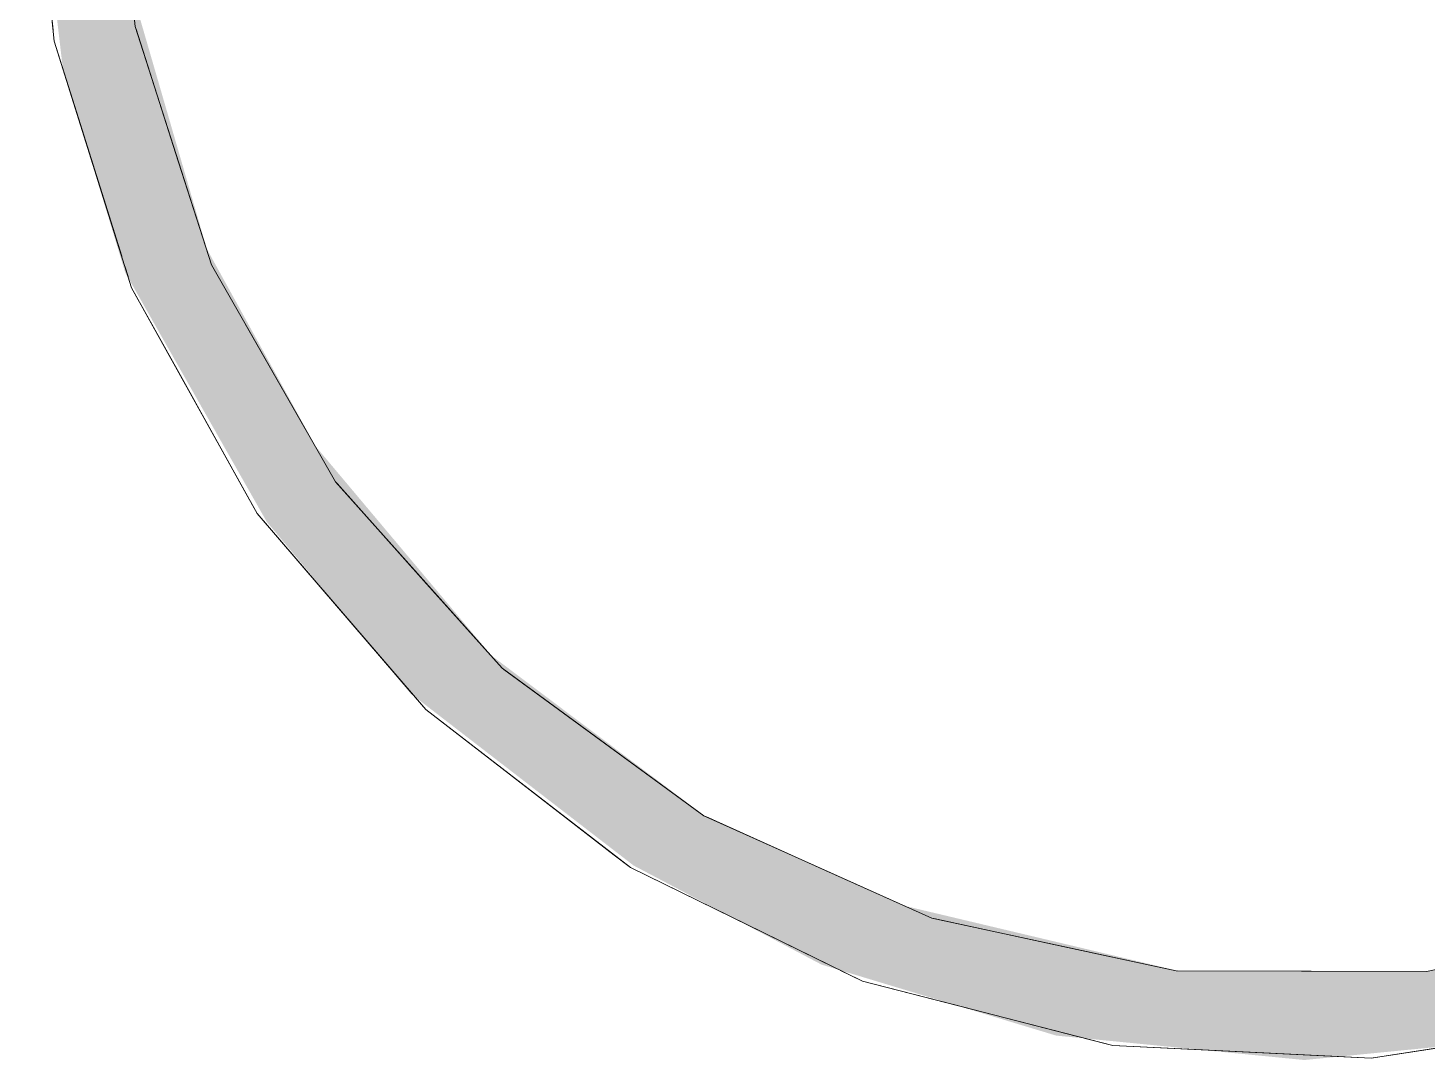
# Model space of a CAD drawing. Header units: millimetres. Extents: x 10569 to 232243, y -25347 to 80743.
# Drawn here: x 87300.3 to 87640.1, y 28314.5 to 28565.2 of the extents above; entities that cross this region are included whole.
import ezdxf

# ---------------------------------------------------------------- set-up
doc = ezdxf.new("R2010")
doc.units = ezdxf.units.MM
doc.layers.add('Q-CASE', color=31, linetype='Continuous', lineweight=20)

# ---------------------------------------------------------------- blocks, each defined once
blk = doc.blocks.new('DLN_Cat Ladder - 750x750x4500 _WDD_-9656512-TENDER DRAFT G_F')
at = {"layer": 'Q-CASE', "transparency": 33554432}
blk.add_hatch(color=211, dxfattribs=at).paths.add_polyline_path([(44.7, -1112), (105.18, -1106.04), (163.33, -1088.4), (224.98, -1053.15), (266.93, -1017.51), (303.4, -972.46), (331.55, -919.17), (349.7, -852.18), (353.36, -802), (335.04, -802), (328.36, -862.29), (309.24, -920.63), (277.72, -974.23), (233.67, -1021.2), (189.7, -1053.15), (134.32, -1077.81), (75.01, -1090.41), (14.11, -1090.35), (-52.07, -1074.62), (-101.13, -1052.54), (-152.74, -1013.74), (-195.41, -962.94), (-221.84, -914.99), (-240.1, -852.06), (-246.64, -802), (-264.96, -802), (-256.9, -870.54), (-241.7, -920.63), (-207.31, -981.23), (-172.37, -1022.95), (-118.21, -1064.74), (-72.55, -1088.82), (-15.59, -1106.06), (14.39, -1109.01)], flags=0)
at = {"layer": 'Q-CASE'}
for p, q in [((-261.42, -840.11), (-259.22, -861.76)), ((-261.42, -840.11), (-259.22, -861.76)), ((-261.42, -840.11), (-259.22, -861.76)), ((-261.42, -840.11), (-259.22, -861.76)), ((-261.42, -840.11), (-259.22, -861.76)), ((-261.42, -840.11), (-259.22, -861.76)), ((-261.42, -840.11), (-259.22, -861.76)), ((-261.42, -840.11), (-259.22, -861.76)), ((-261.42, -840.11), (-259.22, -861.76)), ((-229.45, -891.56), (-239.04, -861.58)), ((-229.45, -891.56), (-239.04, -861.58)), ((-229.45, -891.56), (-239.04, -861.58)), ((-229.45, -891.56), (-239.04, -861.58)), ((-229.45, -891.56), (-239.04, -861.58)), ((-229.45, -891.56), (-239.04, -861.58)), ((-229.45, -891.56), (-239.04, -861.58)), ((-229.45, -891.56), (-239.04, -861.58)), ((-229.45, -891.56), (-239.04, -861.58)), ((-258.94, -864.47), (-253.07, -883.15)), ((-258.94, -864.47), (-253.07, -883.15)), ((-258.94, -864.47), (-253.07, -883.15)), ((-258.94, -864.47), (-253.07, -883.15)), ((-258.94, -864.47), (-253.07, -883.15)), ((-258.94, -864.47), (-253.07, -883.15)), ((-258.94, -864.47), (-253.07, -883.15)), ((-258.94, -864.47), (-253.07, -883.15)), ((-258.94, -864.47), (-253.07, -883.15)), ((-253.07, -883.15), (-242.53, -916.73)), ((-253.07, -883.15), (-242.53, -916.73)), ((-253.07, -883.15), (-242.53, -916.73)), ((-253.07, -883.15), (-242.53, -916.73)), ((-253.07, -883.15), (-242.53, -916.73)), ((-253.07, -883.15), (-242.53, -916.73)), ((-253.07, -883.15), (-242.53, -916.73)), ((-253.07, -883.15), (-242.53, -916.73)), ((-253.07, -883.15), (-242.53, -916.73)), ((-220.75, -918.78), (-229.45, -891.56)), ((-220.75, -918.78), (-229.45, -891.56)), ((-220.75, -918.78), (-229.45, -891.56)), ((-220.75, -918.78), (-229.45, -891.56)), ((-220.75, -918.78), (-229.45, -891.56)), ((-220.75, -918.78), (-229.45, -891.56)), ((-220.75, -918.78), (-229.45, -891.56)), ((-220.75, -918.78), (-229.45, -891.56)), ((-220.75, -918.78), (-229.45, -891.56)), ((-241.76, -919.17), (-240.97, -921.68)), ((-241.76, -919.17), (-240.97, -921.68)), ((-241.76, -919.17), (-240.97, -921.68)), ((-241.76, -919.17), (-240.97, -921.68)), ((-241.76, -919.17), (-240.97, -921.68)), ((-241.76, -919.17), (-240.97, -921.68)), ((-241.76, -919.17), (-240.97, -921.68)), ((-241.76, -919.17), (-240.97, -921.68)), ((-241.76, -919.17), (-240.97, -921.68)), ((-220.53, -919.17), (-220.75, -918.78)), ((-220.53, -919.17), (-220.75, -918.78)), ((-220.53, -919.17), (-220.75, -918.78)), ((-220.53, -919.17), (-220.75, -918.78)), ((-220.53, -919.17), (-220.75, -918.78)), ((-220.53, -919.17), (-220.75, -918.78)), ((-220.53, -919.17), (-220.75, -918.78)), ((-220.53, -919.17), (-220.75, -918.78)), ((-220.53, -919.17), (-220.75, -918.78)), ((-204.77, -946.73), (-220.43, -919.34)), ((-204.77, -946.73), (-220.43, -919.34)), ((-204.77, -946.73), (-220.43, -919.34)), ((-204.77, -946.73), (-220.43, -919.34)), ((-204.77, -946.73), (-220.43, -919.34)), ((-204.77, -946.73), (-220.43, -919.34)), ((-204.77, -946.73), (-220.43, -919.34)), ((-204.77, -946.73), (-220.43, -919.34)), ((-204.77, -946.73), (-220.43, -919.34)), ((-240.12, -924.37), (-229.1, -944.21)), ((-240.12, -924.37), (-229.1, -944.21)), ((-240.12, -924.37), (-229.1, -944.21)), ((-240.12, -924.37), (-229.1, -944.21)), ((-240.12, -924.37), (-229.1, -944.21)), ((-240.12, -924.37), (-229.1, -944.21)), ((-240.12, -924.37), (-229.1, -944.21)), ((-240.12, -924.37), (-229.1, -944.21)), ((-240.12, -924.37), (-229.1, -944.21)), ((-229.1, -944.21), (-211.48, -975.91)), ((-229.1, -944.21), (-211.48, -975.91)), ((-229.1, -944.21), (-211.48, -975.91)), ((-229.1, -944.21), (-211.48, -975.91)), ((-229.1, -944.21), (-211.48, -975.91)), ((-229.1, -944.21), (-211.48, -975.91)), ((-229.1, -944.21), (-211.48, -975.91)), ((-229.1, -944.21), (-211.48, -975.91)), ((-229.1, -944.21), (-211.48, -975.91)), ((-190.61, -971.5), (-204.77, -946.73)), ((-190.61, -971.5), (-204.77, -946.73)), ((-190.61, -971.5), (-204.77, -946.73)), ((-190.61, -971.5), (-204.77, -946.73)), ((-190.61, -971.5), (-204.77, -946.73)), ((-190.61, -971.5), (-204.77, -946.73)), ((-190.61, -971.5), (-204.77, -946.73)), ((-190.61, -971.5), (-204.77, -946.73)), ((-190.61, -971.5), (-204.77, -946.73)), ((-169.13, -995.55), (-190.21, -971.94)), ((-169.13, -995.55), (-190.21, -971.94)), ((-169.13, -995.55), (-190.21, -971.94)), ((-169.13, -995.55), (-190.21, -971.94)), ((-169.13, -995.55), (-190.21, -971.94)), ((-169.13, -995.55), (-190.21, -971.94)), ((-169.13, -995.55), (-190.21, -971.94)), ((-169.13, -995.55), (-190.21, -971.94)), ((-169.13, -995.55), (-190.21, -971.94)), ((-150.15, -1016.78), (-169.13, -995.55)), ((-150.15, -1016.78), (-169.13, -995.55)), ((-150.15, -1016.78), (-169.13, -995.55)), ((-150.15, -1016.78), (-169.13, -995.55)), ((-150.15, -1016.78), (-169.13, -995.55)), ((-150.15, -1016.78), (-169.13, -995.55)), ((-150.15, -1016.78), (-169.13, -995.55)), ((-150.15, -1016.78), (-169.13, -995.55)), ((-150.15, -1016.78), (-169.13, -995.55)), ((-194.34, -997.04), (-171.99, -1023.02)), ((-194.34, -997.04), (-171.99, -1023.02)), ((-194.34, -997.04), (-171.99, -1023.02)), ((-194.34, -997.04), (-171.99, -1023.02)), ((-194.34, -997.04), (-171.99, -1023.02)), ((-194.34, -997.04), (-171.99, -1023.02)), ((-194.34, -997.04), (-171.99, -1023.02)), ((-194.34, -997.04), (-171.99, -1023.02)), ((-194.34, -997.04), (-171.99, -1023.02)), ((-124.07, -1035.88), (-149.71, -1017.11)), ((-124.07, -1035.88), (-149.71, -1017.11)), ((-124.07, -1035.88), (-149.71, -1017.11)), ((-124.07, -1035.88), (-149.71, -1017.11)), ((-124.07, -1035.88), (-149.71, -1017.11)), ((-124.07, -1035.88), (-149.71, -1017.11)), ((-124.07, -1035.88), (-149.71, -1017.11)), ((-124.07, -1035.88), (-149.71, -1017.11)), ((-124.07, -1035.88), (-149.71, -1017.11)), ((-101.15, -1052.65), (-124.07, -1035.88)), ((-101.15, -1052.65), (-124.07, -1035.88)), ((-101.15, -1052.65), (-124.07, -1035.88)), ((-101.15, -1052.65), (-124.07, -1035.88)), ((-101.15, -1052.65), (-124.07, -1035.88)), ((-101.15, -1052.65), (-124.07, -1035.88)), ((-101.15, -1052.65), (-124.07, -1035.88)), ((-101.15, -1052.65), (-124.07, -1035.88)), ((-101.15, -1052.65), (-124.07, -1035.88)), ((-150.15, -1041.19), (-122.95, -1062.2)), ((-150.15, -1041.19), (-122.95, -1062.2)), ((-150.15, -1041.19), (-122.95, -1062.2)), ((-150.15, -1041.19), (-122.95, -1062.2)), ((-150.15, -1041.19), (-122.95, -1062.2)), ((-150.15, -1041.19), (-122.95, -1062.2)), ((-150.15, -1041.19), (-122.95, -1062.2)), ((-150.15, -1041.19), (-122.95, -1062.2)), ((-150.15, -1041.19), (-122.95, -1062.2)), ((-71.57, -1065.94), (-100.7, -1052.86)), ((-71.57, -1065.94), (-100.7, -1052.86)), ((-71.57, -1065.94), (-100.7, -1052.86)), ((-71.57, -1065.94), (-100.7, -1052.86)), ((-71.57, -1065.94), (-100.7, -1052.86)), ((-71.57, -1065.94), (-100.7, -1052.86)), ((-71.57, -1065.94), (-100.7, -1052.86)), ((-71.57, -1065.94), (-100.7, -1052.86)), ((-71.57, -1065.94), (-100.7, -1052.86)), ((-45.76, -1077.53), (-71.57, -1065.94)), ((-45.76, -1077.53), (-71.57, -1065.94)), ((-45.76, -1077.53), (-71.57, -1065.94)), ((-45.76, -1077.53), (-71.57, -1065.94)), ((-45.76, -1077.53), (-71.57, -1065.94)), ((-45.76, -1077.53), (-71.57, -1065.94)), ((-45.76, -1077.53), (-71.57, -1065.94)), ((-45.76, -1077.53), (-71.57, -1065.94)), ((-45.76, -1077.53), (-71.57, -1065.94)), ((-98.3, -1075.37), (-69.43, -1089.5)), ((-98.3, -1075.37), (-69.43, -1089.5)), ((-98.3, -1075.37), (-69.43, -1089.5)), ((-98.3, -1075.37), (-69.43, -1089.5)), ((-98.3, -1075.37), (-69.43, -1089.5)), ((-98.3, -1075.37), (-69.43, -1089.5)), ((-98.3, -1075.37), (-69.43, -1089.5)), ((-98.3, -1075.37), (-69.43, -1089.5)), ((-98.3, -1075.37), (-69.43, -1089.5)), ((-13.93, -1084.39), (-45.32, -1077.62)), ((-13.93, -1084.39), (-45.32, -1077.62)), ((-13.93, -1084.39), (-45.32, -1077.62)), ((-13.93, -1084.39), (-45.32, -1077.62)), ((-13.93, -1084.39), (-45.32, -1077.62)), ((-13.93, -1084.39), (-45.32, -1077.62)), ((-13.93, -1084.39), (-45.32, -1077.62)), ((-13.93, -1084.39), (-45.32, -1077.62)), ((-13.93, -1084.39), (-45.32, -1077.62)), ((13.6, -1090.33), (-13.93, -1084.39)), ((13.6, -1090.33), (-13.93, -1084.39)), ((13.6, -1090.33), (-13.93, -1084.39)), ((13.6, -1090.33), (-13.93, -1084.39)), ((13.6, -1090.33), (-13.93, -1084.39)), ((13.6, -1090.33), (-13.93, -1084.39)), ((13.6, -1090.33), (-13.93, -1084.39)), ((13.6, -1090.33), (-13.93, -1084.39)), ((13.6, -1090.33), (-13.93, -1084.39)), ((46.35, -1090.41), (14, -1090.33)), ((46.35, -1090.41), (14, -1090.33)), ((46.35, -1090.41), (14, -1090.33)), ((46.35, -1090.41), (14, -1090.33)), ((46.35, -1090.41), (14, -1090.33)), ((46.35, -1090.41), (14, -1090.33)), ((46.35, -1090.41), (14, -1090.33)), ((46.35, -1090.41), (14, -1090.33)), ((46.35, -1090.41), (14, -1090.33)), ((74.33, -1090.48), (46.35, -1090.41)), ((74.33, -1090.48), (46.35, -1090.41)), ((74.33, -1090.48), (46.35, -1090.41)), ((74.33, -1090.48), (46.35, -1090.41)), ((74.33, -1090.48), (46.35, -1090.41)), ((74.33, -1090.48), (46.35, -1090.41)), ((74.33, -1090.48), (46.35, -1090.41)), ((74.33, -1090.48), (46.35, -1090.41)), ((74.33, -1090.48), (46.35, -1090.41)), ((-40.84, -1098.44), (-10.37, -1106.28)), ((-40.84, -1098.44), (-10.37, -1106.28)), ((-40.84, -1098.44), (-10.37, -1106.28)), ((-40.84, -1098.44), (-10.37, -1106.28)), ((-40.84, -1098.44), (-10.37, -1106.28)), ((-40.84, -1098.44), (-10.37, -1106.28)), ((-40.84, -1098.44), (-10.37, -1106.28)), ((-40.84, -1098.44), (-10.37, -1106.28)), ((-40.84, -1098.44), (-10.37, -1106.28)), ((19.95, -1109.56), (52.98, -1111.18)), ((19.95, -1109.56), (52.98, -1111.18)), ((19.95, -1109.56), (52.98, -1111.18)), ((19.95, -1109.56), (52.98, -1111.18)), ((19.95, -1109.56), (52.98, -1111.18)), ((19.95, -1109.56), (52.98, -1111.18)), ((19.95, -1109.56), (52.98, -1111.18)), ((19.95, -1109.56), (52.98, -1111.18)), ((19.95, -1109.56), (52.98, -1111.18))]:
    blk.add_line(p, q, dxfattribs=at)
at = {"layer": 'Q-CASE', "flags": 128}
for points in [[(-265.3, -802), (-258.94, -864.47), (-240.12, -924.37), (-209.62, -979.26), (-168.68, -1026.87), (-118.99, -1065.26), (-62.59, -1092.84), (-1.78, -1108.5), (60.94, -1111.57), (122.99, -1101.95), (181.82, -1080.02), (235.04, -1046.69), (280.44, -1003.31), (316.17, -951.68), (340.76, -893.91), (353.21, -832.36), (354.7, -802)], [(334.7, -802), (328.34, -862.39), (309.55, -920.13), (279.14, -972.7), (238.45, -1017.78), (189.27, -1053.39), (133.75, -1077.99), (74.33, -1090.48), (13.6, -1090.33), (-45.76, -1077.53), (-101.15, -1052.65), (-150.15, -1016.78), (-190.61, -971.5), (-220.75, -918.78), (-239.25, -860.94), (-245.3, -802)], [(-211.08, -976.63), (-209.62, -979.26), (-194.34, -997.04)], [(-211.08, -976.63), (-209.62, -979.26), (-194.34, -997.04)], [(-211.08, -976.63), (-209.62, -979.26), (-194.34, -997.04)], [(-211.08, -976.63), (-209.62, -979.26), (-194.34, -997.04)], [(-211.08, -976.63), (-209.62, -979.26), (-194.34, -997.04)], [(-211.08, -976.63), (-209.62, -979.26), (-194.34, -997.04)], [(-211.08, -976.63), (-209.62, -979.26), (-194.34, -997.04)], [(-211.08, -976.63), (-209.62, -979.26), (-194.34, -997.04)], [(-211.08, -976.63), (-209.62, -979.26), (-194.34, -997.04)], [(-171.29, -1023.84), (-168.68, -1026.87), (-150.15, -1041.19)], [(-171.29, -1023.84), (-168.68, -1026.87), (-150.15, -1041.19)], [(-171.29, -1023.84), (-168.68, -1026.87), (-150.15, -1041.19)], [(-171.29, -1023.84), (-168.68, -1026.87), (-150.15, -1041.19)], [(-171.29, -1023.84), (-168.68, -1026.87), (-150.15, -1041.19)], [(-171.29, -1023.84), (-168.68, -1026.87), (-150.15, -1041.19)], [(-171.29, -1023.84), (-168.68, -1026.87), (-150.15, -1041.19)], [(-171.29, -1023.84), (-168.68, -1026.87), (-150.15, -1041.19)], [(-171.29, -1023.84), (-168.68, -1026.87), (-150.15, -1041.19)], [(-122.95, -1062.2), (-118.99, -1065.26), (-98.3, -1075.37)], [(-122.95, -1062.2), (-118.99, -1065.26), (-98.3, -1075.37)], [(-122.95, -1062.2), (-118.99, -1065.26), (-98.3, -1075.37)], [(-122.95, -1062.2), (-118.99, -1065.26), (-98.3, -1075.37)], [(-122.95, -1062.2), (-118.99, -1065.26), (-98.3, -1075.37)], [(-122.95, -1062.2), (-118.99, -1065.26), (-98.3, -1075.37)], [(-122.95, -1062.2), (-118.99, -1065.26), (-98.3, -1075.37)], [(-122.95, -1062.2), (-118.99, -1065.26), (-98.3, -1075.37)], [(-122.95, -1062.2), (-118.99, -1065.26), (-98.3, -1075.37)], [(-67.96, -1090.21), (-62.59, -1092.84), (-40.84, -1098.44)], [(-67.96, -1090.21), (-62.59, -1092.84), (-40.84, -1098.44)], [(-67.96, -1090.21), (-62.59, -1092.84), (-40.84, -1098.44)], [(-67.96, -1090.21), (-62.59, -1092.84), (-40.84, -1098.44)], [(-67.96, -1090.21), (-62.59, -1092.84), (-40.84, -1098.44)], [(-67.96, -1090.21), (-62.59, -1092.84), (-40.84, -1098.44)], [(-67.96, -1090.21), (-62.59, -1092.84), (-40.84, -1098.44)], [(-67.96, -1090.21), (-62.59, -1092.84), (-40.84, -1098.44)], [(-67.96, -1090.21), (-62.59, -1092.84), (-40.84, -1098.44)], [(-8.53, -1106.76), (-1.78, -1108.5), (19.95, -1109.56)], [(-8.53, -1106.76), (-1.78, -1108.5), (19.95, -1109.56)], [(-8.53, -1106.76), (-1.78, -1108.5), (19.95, -1109.56)], [(-8.53, -1106.76), (-1.78, -1108.5), (19.95, -1109.56)], [(-8.53, -1106.76), (-1.78, -1108.5), (19.95, -1109.56)], [(-8.53, -1106.76), (-1.78, -1108.5), (19.95, -1109.56)], [(-8.53, -1106.76), (-1.78, -1108.5), (19.95, -1109.56)], [(-8.53, -1106.76), (-1.78, -1108.5), (19.95, -1109.56)], [(-8.53, -1106.76), (-1.78, -1108.5), (19.95, -1109.56)], [(52.98, -1111.18), (60.94, -1111.57), (81.68, -1108.36)], [(52.98, -1111.18), (60.94, -1111.57), (81.68, -1108.36)], [(52.98, -1111.18), (60.94, -1111.57), (81.68, -1108.36)], [(52.98, -1111.18), (60.94, -1111.57), (81.68, -1108.36)], [(52.98, -1111.18), (60.94, -1111.57), (81.68, -1108.36)], [(52.98, -1111.18), (60.94, -1111.57), (81.68, -1108.36)], [(52.98, -1111.18), (60.94, -1111.57), (81.68, -1108.36)], [(52.98, -1111.18), (60.94, -1111.57), (81.68, -1108.36)], [(52.98, -1111.18), (60.94, -1111.57), (81.68, -1108.36)]]:
    blk.add_lwpolyline(points, dxfattribs=at)

msp = doc.modelspace()

# ---------------------------------------------------------------- block references
at = {"layer": 'Q-CASE'}
msp.add_blockref('DLN_Cat Ladder - 750x750x4500 _WDD_-9656512-TENDER DRAFT G_F', (87565.59264, 29426.48546), dxfattribs=at)

doc.saveas('drawing.dxf')
